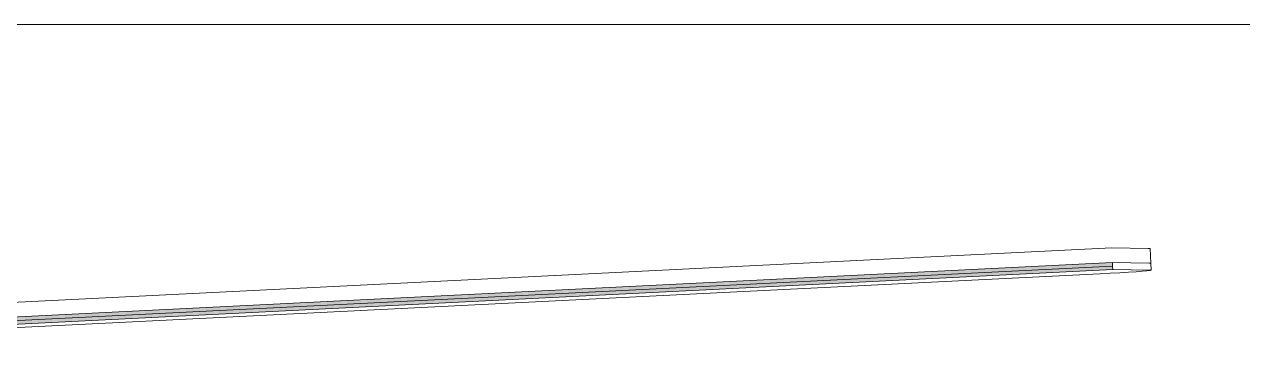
# Model space of a CAD drawing. Header units: millimetres. Extents: x -46169 to 247764, y -86316 to 18123.
# Drawn here: x 236822 to 240985, y -76078 to -74927 of the extents above; entities that cross this region are included whole.
import ezdxf

# ---------------------------------------------------------------- set-up
doc = ezdxf.new("R2010")
doc.units = ezdxf.units.MM
doc.header["$MEASUREMENT"] = 0
doc.linetypes.add('Wipeout_Contour', pattern=[1000, 0, -1000])
for name, color, linetype, lineweight in [('0_Pen_No__85', 8, 'Continuous', 20), ('New_A-20-M_Ceiling_Pen_No__192', 7, 'Continuous', 13), ('New_A-20-M_Ceiling_Pen_No__92', 8, 'Continuous', 13)]:
    doc.layers.add(name, color=color, linetype=linetype, lineweight=lineweight)
doc.layers.add('New_A-20-M_Ceiling', color=7, linetype='Continuous')
doc.layers.add('New_A-20-M_Ceiling_Pen_No__107', color=7, linetype='Continuous', lineweight=15, true_color=0xa6a6a6)

# ---------------------------------------------------------------- blocks, each defined once
blk = doc.blocks.new('Section Elem_117_5', base_point=(221877.1, -83027.5))
at = {"color": 254, "linetype": 'Wipeout_Contour', "lineweight": 0, "ltscale": 1008937.359750099}
blk.add_wipeout([(240537.9, -75690.6), (240540.6, -75740.6), (240665.5, -75742.2), (240663, -75692.3)], dxfattribs=at).dxf.layer = 'New_A-20-M_Ceiling'
at = {"color": 254, "linetype": 'Wipeout_Contour', "lineweight": 0, "ltscale": 5013665.899905038}
blk.add_wipeout([(240541.9, -75764.5), (234418, -76068.3), (234431.9, -76070.6), (234456.7, -76076.9), (234459.6, -76078.4), (240473.6, -75780), (240497.8, -75778.8), (240532.6, -75776.9), (240565.5, -75775.1), (234965.6, -76052.9), (237496.2, -75927.3), (240566.2, -75775), (240595.3, -75773.2), (240621.3, -75771.5), (240642.6, -75770), (240658.6, -75768.7), (240668.9, -75767.6), (240672.9, -75766.8), (240670.8, -75766.3), (240666.7, -75766.2)], dxfattribs=at).dxf.layer = 'New_A-20-M_Ceiling'
at = {"color": 254, "linetype": 'Wipeout_Contour', "lineweight": 0, "ltscale": 1009184.844330413}
blk.add_wipeout([(240665.5, -75742.2), (240669.6, -75742.3), (240667.1, -75692.4), (240663, -75692.3)], dxfattribs=at).dxf.layer = 'New_A-20-M_Ceiling'
at = {"color": 254, "linetype": 'Wipeout_Contour', "lineweight": 0, "ltscale": 1009197.201255912}
blk.add_wipeout([(240669.6, -75742.3), (240671.8, -75742.8), (240669.3, -75692.9), (240667.1, -75692.4)], dxfattribs=at).dxf.layer = 'New_A-20-M_Ceiling'
at = {"layer": 'New_A-20-M_Ceiling_Pen_No__92', "linetype": 'Continuous'}
for p, q in [((240667.1, -75692.4), (240663, -75692.3)), ((240669.3, -75692.9), (240667.1, -75692.4))]:
    blk.add_line(p, q, dxfattribs=at)
at = {"color": 254, "linetype": 'Wipeout_Contour', "lineweight": 0, "ltscale": 1009248.557045927}
blk.add_wipeout([(240672.9, -75766.8), (240671.8, -75742.8), (240669.6, -75742.3), (240670.8, -75766.3)], dxfattribs=at).dxf.layer = 'New_A-20-M_Ceiling'
at = {"color": 254, "linetype": 'Wipeout_Contour', "lineweight": 0, "ltscale": 1009236.200480361}
blk.add_wipeout([(240670.8, -75766.3), (240669.6, -75742.3), (240665.5, -75742.2), (240666.7, -75766.2)], dxfattribs=at).dxf.layer = 'New_A-20-M_Ceiling'
at = {"color": 254, "linetype": 'Wipeout_Contour', "lineweight": 0, "ltscale": 1008989.048130431}
blk.add_wipeout([(240540.6, -75740.6), (240541.9, -75764.5), (240666.7, -75766.2), (240665.5, -75742.2)], dxfattribs=at).dxf.layer = 'New_A-20-M_Ceiling'
at = {"layer": 'New_A-20-M_Ceiling_Pen_No__92', "linetype": 'Continuous'}
for p, q in [((240671.8, -75742.8), (240669.3, -75692.9)), ((240595.3, -75773.2), (240565.5, -75775.1)), ((240621.3, -75771.5), (240595.3, -75773.2)), ((240642.6, -75770), (240621.3, -75771.5)), ((240658.6, -75768.7), (240642.6, -75770)), ((240668.9, -75767.6), (240658.6, -75768.7)), ((240665.5, -75742.2), (240669.6, -75742.3)), ((240666.7, -75766.2), (240670.8, -75766.3)), ((240672.9, -75766.8), (240668.9, -75767.6)), ((240669.6, -75742.3), (240671.8, -75742.8)), ((240670.8, -75766.3), (240672.9, -75766.8)), ((240672.9, -75766.8), (240671.8, -75742.8))]:
    blk.add_line(p, q, dxfattribs=at)
at = {"color": 254, "linetype": 'Wipeout_Contour', "lineweight": 0, "ltscale": 997216.305626}
blk.add_wipeout([(240537.9, -75690.6), (234414.2, -75994.4), (234416.7, -76044.4), (240540.6, -75740.6)], dxfattribs=at).dxf.layer = 'New_A-20-M_Ceiling'
at = {"layer": 'New_A-20-M_Ceiling_Pen_No__107', "linetype": 'Continuous'}
for points in [[(234416.7, -76044.4), (234417.4, -76056.3), (240541.2, -75752.5), (240540.6, -75740.6)], [(234417.4, -76056.3), (234418, -76068.3), (240541.9, -75764.5), (240541.2, -75752.5)]]:
    blk.add_hatch(color=256, dxfattribs=at).paths.add_polyline_path(points)
at = {"layer": 'New_A-20-M_Ceiling_Pen_No__192', "linetype": 'Continuous'}
for p, q in [((240537.9, -75690.6), (234414.2, -75994.4)), ((240540.6, -75740.6), (234416.7, -76044.4)), ((240541.2, -75752.5), (234417.4, -76056.3)), ((240541.9, -75764.5), (234418, -76068.3))]:
    blk.add_line(p, q, dxfattribs=at)
at = {"layer": 'New_A-20-M_Ceiling_Pen_No__192', "linetype": 'Continuous', "flags": 128}
blk.add_lwpolyline([(240540.6, -75740.6), (240541.2, -75752.5), (240541.9, -75764.5)], dxfattribs=at)
at = {"layer": 'New_A-20-M_Ceiling_Pen_No__92', "linetype": 'Continuous'}
for p, q in [((240663, -75692.3), (240537.9, -75690.6)), ((240565.5, -75775.1), (240532.6, -75776.9)), ((240540.6, -75740.6), (240665.5, -75742.2)), ((240541.9, -75764.5), (240666.7, -75766.2)), ((240473.6, -75780), (234459.6, -76078.4)), ((240497.8, -75778.8), (240473.6, -75780)), ((240532.6, -75776.9), (240497.8, -75778.8))]:
    blk.add_line(p, q, dxfattribs=at)
blk = doc.blocks.new('I-04 Lecture Theatre Elevation_STORY_MARKER', base_point=(221877.1, -83027.5))
at = {"layer": '0_Pen_No__85', "linetype": 'Continuous'}
blk.add_line((222181.6, -74927.5), (243470, -74927.5), dxfattribs=at)

msp = doc.modelspace()

# ---------------------------------------------------------------- block references
at = {"layer": 'New_A-20-M_Ceiling'}
msp.add_blockref('Section Elem_117_5', (221877.1, -83027.5), dxfattribs=at)

# ---------------------------------------------------------------- next in the draw order: block references
at = {"linetype": 'Continuous', "lineweight": 0}
msp.add_blockref('I-04 Lecture Theatre Elevation_STORY_MARKER', (221877.1, -83027.5), dxfattribs=at)

doc.saveas('drawing.dxf')
